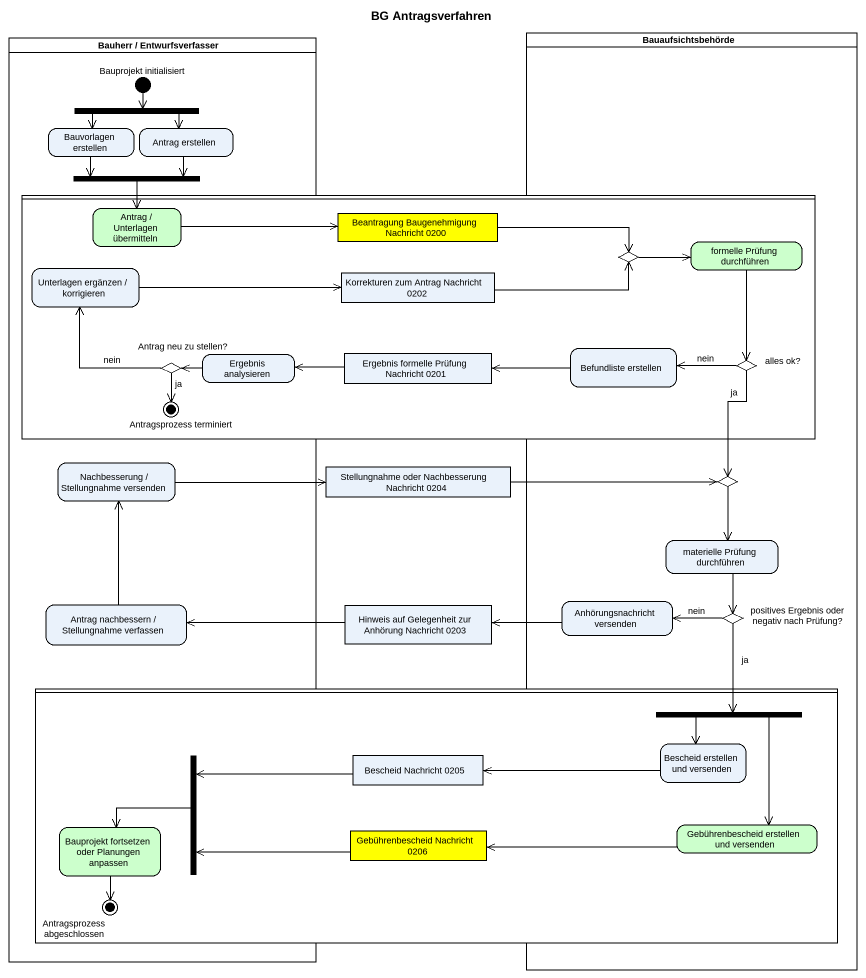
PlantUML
@startuml
title BG Antragsverfahren
hide empty description
state "Bauherr / Entwurfsverfasser" as Bauherr_Entwurfsverfasser <<partition>> {
  state "Bauprojekt initialisiert" as Bauprojekt_initialisiert <<start>>
  state "Bauvorlagen erstellen" as Bauvorlagen_erstellen
  state fork1 <<fork>>
  state "Antrag erstellen" as Antrag_erstellen
  state fork2 <<join>>
  state "Nachbesserung / Stellungnahme versenden" as Nachbesserung_Stellungnahme
  state "Antrag nachbessern / Stellungnahme verfassen" as Antrag_nachbessern
}
state Bauaufsichtsbehörde <<partition>> {
  state choice2 <<choice>>
  state "materielle Prüfung durchführen" as materielle_Prüfung
  state "Anhörungsnachricht versenden" as Anhörungsnachricht_versenden
  state "positives Ergebnis oder negativ nach Prüfung?" as positives_Ergebnis_oder <<choice>>
}
state " " as lane1 <<partition>> {
  state "Antrag / Unterlagen übermitteln" as Antrag_Unterlagen #CCFFCC
  state "Beantragung Baugenehmigung Nachricht 0200" as Beantragung_Baugenehmigung <<object>> #FFFF00
  state "formelle Prüfung durchführen" as formelle_Prüfung_durchführen #CCFFCC
  state "Unterlagen ergänzen / korrigieren" as Unterlagen_ergänzen
  state "Korrekturen zum Antrag Nachricht 0202" as Korrekturen_zum_Antrag <<object>>
  state choice1 <<choice>>
  state "Ergebnis analysieren" as Ergebnis_analysieren
  state "Ergebnis formelle Prüfung Nachricht 0201" as Ergebnis_formelle_Prüfung <<object>>
  state "Befundliste erstellen" as Befundliste_erstellen
  state "alles ok?" as alles_ok <<choice>>
  state "Antrag neu zu stellen?" as Antrag_neu_zu_stellen <<choice>>
  state "Antragsprozess terminiert" as Antragsprozess_terminiert <<end>>
}
state "Stellungnahme oder Nachbesserung Nachricht 0204" as Stellungnahme_oder <<object>>
state "Hinweis auf Gelegenheit zur Anhörung Nachricht 0203" as Hinweis_auf_Gelegenheit_zur <<object>>
state " " as lane2 <<partition>> {
  state fork3 <<fork>>
  state "Bescheid erstellen und versenden" as Bescheid_erstellen_und
  state fork4 <<join>>
  state "Bescheid Nachricht 0205" as Bescheid_Nachricht_0205 <<object>>
  state "Gebührenbescheid erstellen und versenden" as Gebührenbescheid_erstellen #CCFFCC
  state "Bauprojekt fortsetzen oder Planungen anpassen" as Bauprojekt_fortsetzen_oder #CCFFCC
  state "Gebührenbescheid Nachricht 0206" as Gebührenbescheid_Nachricht <<object>> #FFFF00
  state "Antragsprozess abgeschlossen" as Antragsprozess_abgeschlossen <<end>>
}
Bauprojekt_initialisiert --> fork1
Bauvorlagen_erstellen --> fork2
fork1 --> Bauvorlagen_erstellen
fork1 --> Antrag_erstellen
Antrag_erstellen --> fork2
fork2 --> Antrag_Unterlagen
Antrag_Unterlagen -right-> Beantragung_Baugenehmigung
Beantragung_Baugenehmigung -right-> choice1
formelle_Prüfung_durchführen --> alles_ok
Unterlagen_ergänzen -right-> Korrekturen_zum_Antrag
Korrekturen_zum_Antrag -right-> choice1
choice1 -right-> formelle_Prüfung_durchführen
Ergebnis_analysieren -left-> Antrag_neu_zu_stellen
Ergebnis_formelle_Prüfung -left-> Ergebnis_analysieren
Befundliste_erstellen -left-> Ergebnis_formelle_Prüfung
alles_ok -left-> Befundliste_erstellen : nein
alles_ok --> choice2 : ja
Antrag_neu_zu_stellen -up-> Unterlagen_ergänzen : nein
Antrag_neu_zu_stellen --> Antragsprozess_terminiert : ja
Nachbesserung_Stellungnahme -right-> Stellungnahme_oder
Stellungnahme_oder -right-> choice2
choice2 --> materielle_Prüfung
materielle_Prüfung --> positives_Ergebnis_oder
Antrag_nachbessern -up-> Nachbesserung_Stellungnahme
Hinweis_auf_Gelegenheit_zur -left-> Antrag_nachbessern
Anhörungsnachricht_versenden -left-> Hinweis_auf_Gelegenheit_zur
positives_Ergebnis_oder -left-> Anhörungsnachricht_versenden : nein
positives_Ergebnis_oder --> fork3 : ja
fork3 --> Bescheid_erstellen_und
fork3 --> Gebührenbescheid_erstellen
Bescheid_erstellen_und -left-> Bescheid_Nachricht_0205
fork4 -left-> Bauprojekt_fortsetzen_oder
Bescheid_Nachricht_0205 -left-> fork4
Gebührenbescheid_erstellen -left-> Gebührenbescheid_Nachricht
Bauprojekt_fortsetzen_oder --> Antragsprozess_abgeschlossen
Gebührenbescheid_Nachricht -left-> fork4
@enduml
